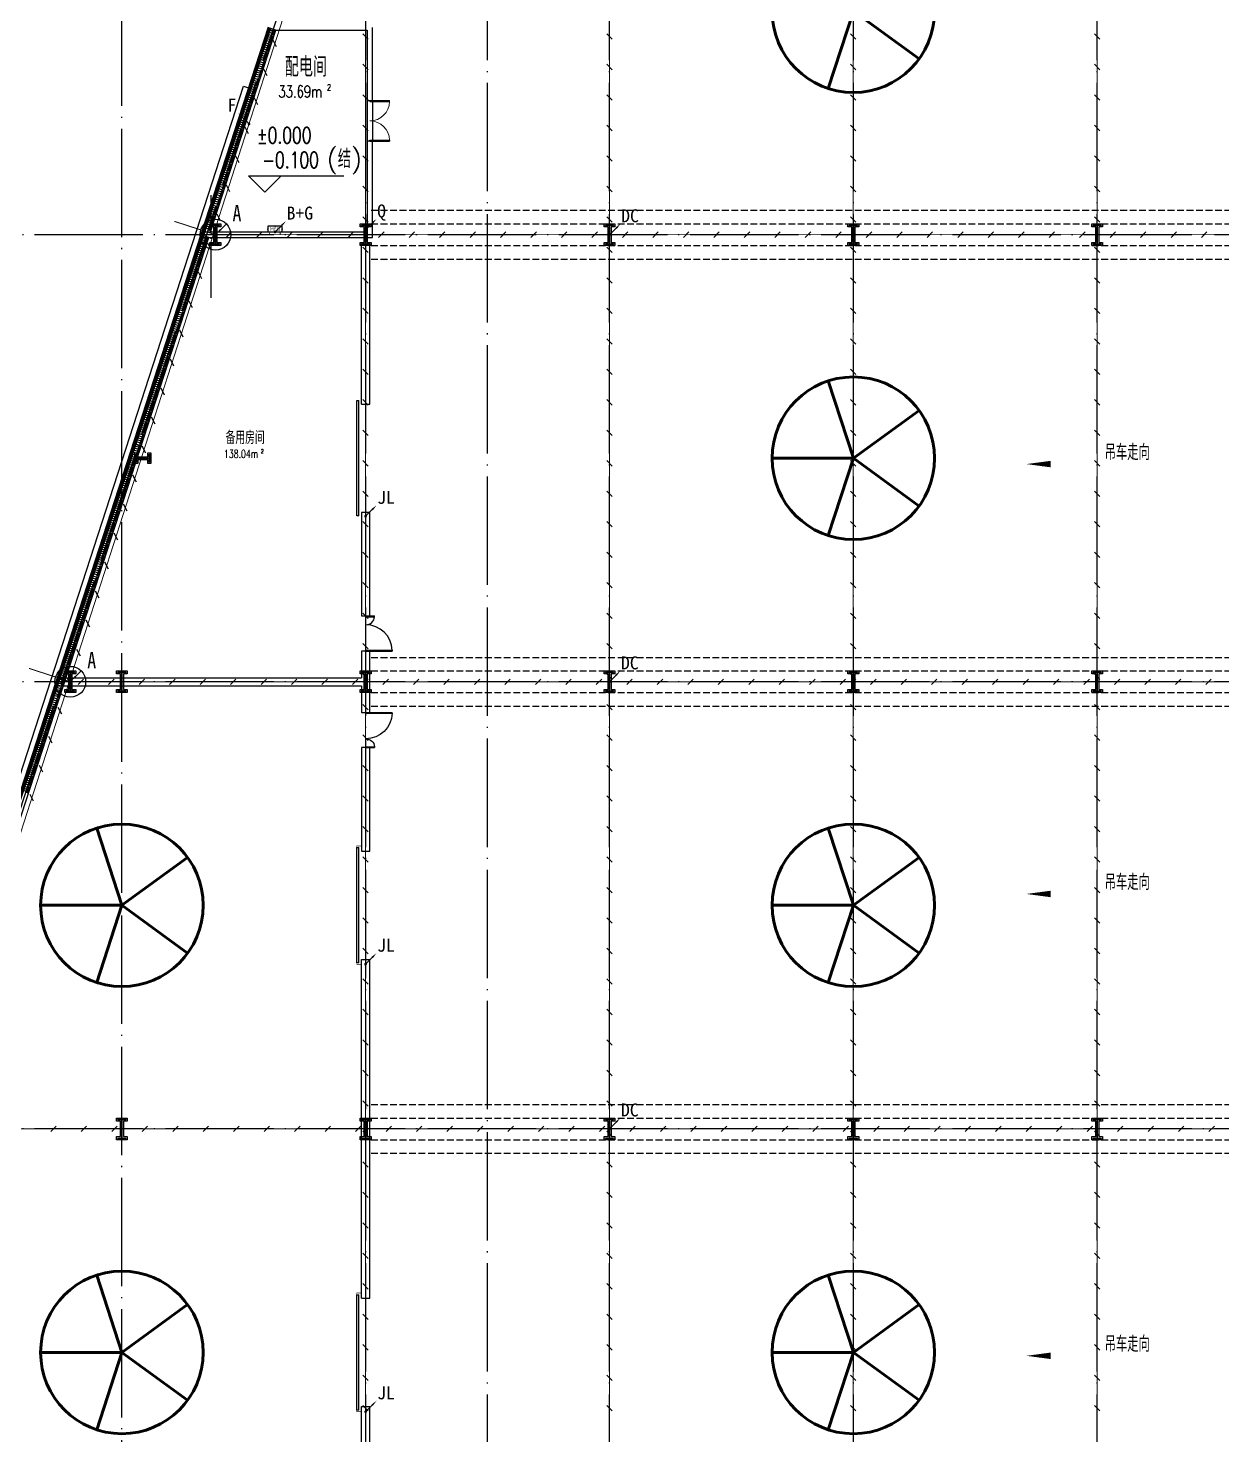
# Model space of a CAD drawing. Extents: x -1396510 to 1250330, y -1892470 to 1623980.
# Drawn here: x -276314 to -232253, y -1050904 to -998987 of the extents above; entities that cross this region are included whole.
import ezdxf
from ezdxf.enums import TextEntityAlignment as Align

# ---------------------------------------------------------------- set-up
doc = ezdxf.new("R2010")
doc.units = 0
doc.header["$LTSCALE"] = 1000
doc.header["$MEASUREMENT"] = 0
for name, pattern in [('10平面$0$DASH', [0.35, 0.25, -0.1]), ('CENTER2', [1.125, 0.75, -0.125, 0.125, -0.125]), ('DASH', [0.35, 0.25, -0.1]), ('DOTE', [2.42, 2, -0.2, 0.02, -0.2])]:
    doc.linetypes.add(name, pattern=pattern)
doc.layers.get('Defpoints').update_dxf_attribs({"color": 210})
for name, color, linetype in [('10平面$0$WINDOW', 4, 'Continuous'), ('99平面图例外参$0$A-HATCH-2', 251, 'Continuous'), ('A-AXIS-DOTE', 14, 'DOTE'), ('A-AXIS-DP', 126, 'Continuous'), ('A-HATCH-2', 251, 'Continuous'), ('A-LIN-V', 9, 'Continuous'), ('A-SFCE', 30, 'Continuous'), ('A-WINDOW', 140, 'Continuous'), ('A-防火门窗', 1, 'Continuous'), ('AS-COLN', 6, 'Continuous'), ('AS-WALL', 40, 'Continuous'), ('EQUIP-箱柜', 3, 'Continuous'), ('LWIRE', 4, 'Continuous'), ('SHTLN', 4, 'Continuous'), ('TEL_TEXT', 7, 'Continuous'), ('WIRE-接地', 4, 'Continuous'), ('WIRE-照明', 1, 'Continuous'), ('建-墙-幕', 4, 'Continuous'), ('建-房间', 7, 'Continuous'), ('建-标高', 3, 'Continuous'), ('建-箭头', 3, 'Continuous')]:
    doc.layers.add(name, color=color, linetype=linetype)
doc.layers.add('A-云线2', color=3, linetype='Continuous', plot=False)
doc.styles.add('-宋体', font='', dxfattribs={"width": 0.8})
doc.styles.add('_TEL_ATTDEF', font='GBENOR', dxfattribs={"width": 0.8, "height": 3, "bigfont": 'GBCBIG'})
doc.styles.add('_TEL_DIM', font='SIMPLEX', dxfattribs={"width": 0.8, "height": 3.5, "bigfont": 'HZTXT'})
doc.styles.add('A-AREA', font='SIMPLEX', dxfattribs={"bigfont": 'GBCBIG'})
doc.styles.add('A-STANDARD', font='SIMPLEX', dxfattribs={"bigfont": 'GBCBIG'})
doc.styles.get("Standard").update_dxf_attribs({"font": 'gbenor.shx', "bigfont": 'gbcbig.shx'})
doc.styles.add('宋体', font='')
doc.styles.get('-宋体').set_extended_font_data('SimSun')
doc.styles.get('宋体').set_extended_font_data('SimSun')

# ---------------------------------------------------------------- blocks, each defined once
blk = doc.blocks.new('nt66')
at = {"layer": 'A-HATCH-2', "color": 8}
blk.add_lwpolyline([(-195840, 766870), (-195440, 766870), (-195440, 766758), (-195586, 766758), (-195586, 766182), (-195440, 766182), (-195440, 766070), (-195840, 766070), (-195840, 766182), (-195694, 766182), (-195694, 766758), (-195840, 766758)], close=True, dxfattribs=at)
at = {"layer": 'AS-COLN'}
blk.add_lwpolyline([(-195790, 766820), (-195490, 766820), (-195490, 766808), (-195636, 766808), (-195636, 766132), (-195490, 766132), (-195490, 766120), (-195790, 766120), (-195790, 766132), (-195644, 766132), (-195644, 766808), (-195790, 766808)], close=True, dxfattribs=at)
blk = doc.blocks.new('342343243')
at = {"layer": 'A-AXIS-DP', "color": 5}
blk.add_lwpolyline([(-155704, 832070), (-155404, 832070), (-155404, 832058), (-155550, 832058), (-155550, 831582), (-155404, 831582), (-155404, 831570), (-155704, 831570), (-155704, 831582), (-155558, 831582), (-155558, 832058), (-155704, 832058), (-155704, 832070)], close=True, dxfattribs=at)
at = {"layer": 'A-HATCH-2'}
blk.add_lwpolyline([(-155754, 832120), (-155354, 832120), (-155354, 832008), (-155500, 832008), (-155500, 831632), (-155354, 831632), (-155354, 831520), (-155754, 831520), (-155754, 831632), (-155608, 831632), (-155608, 832008), (-155754, 832008)], close=True, dxfattribs=at)
blk = doc.blocks.new('33333')
for p in [(-73764, -60400), (-68214, -60400), (-59214, -60400), (-50214, -60400), (-41214, -60400), (-79117, -76900), (-77214, -76900), (-68214, -76900), (-59214, -76900), (-50214, -76900), (-41214, -76900), (-77214, -93400), (-68214, -93400), (-59214, -93400), (-50214, -93400), (-41214, -93400)]:
    blk.add_blockref('nt66', p)
at = {"layer": 'A-AXIS-DP', "rotation": 270}
blk.add_blockref('342343243', (-1103900, 542266), dxfattribs=at)
blk = doc.blocks.new('w42343')
at = {"layer": 'A-HATCH-2', "color": 8, "linetype": 'DASH'}
for p, q in [((-263654, 706970), (-128354, 706970)), ((-263654, 706470), (-128354, 706470)), ((-263654, 705670), (-128354, 705670)), ((-263654, 705170), (-128354, 705170)), ((-263654, 690470), (-128354, 690470)), ((-263654, 689970), (-128354, 689970)), ((-263654, 689170), (-128354, 689170)), ((-263654, 688670), (-128354, 688670)), ((-263654, 673970), (-128354, 673970)), ((-263654, 673470), (-128354, 673470)), ((-263654, 672670), (-128354, 672670)), ((-263654, 672170), (-128354, 672170))]:
    blk.add_line(p, q, dxfattribs=at)
blk = doc.blocks.new('w4324324')
at = {"layer": 'A-HATCH-2', "color": 0, "lineweight": 60}
for q in [(-1694760, 686605), (-1697614, 684532), (-1691907, 684532), (-1696524, 681178), (-1692997, 681178)]:
    blk.add_line((-1694760, 683605), q, dxfattribs=at)
blk.add_circle((-1694760, 683605), 3000, dxfattribs=at)
blk = doc.blocks.new('ner546')
at = {"layer": 'A-LIN-V', "color": 8}
for p in [(581780, 70256), (598280, 70256), (581780, 43256), (598280, 43256), (614780, 43256), (631280, 43256)]:
    blk.add_blockref('w4324324', p, dxfattribs=at)
blk = doc.blocks.new('3333')
at = {"layer": 'A-SFCE', "const_width": 20}
blk.add_lwpolyline([(-227064, 766320), (-227064, 766510), (-227244, 766510), (-227244, 766320)], dxfattribs=at)
blk = doc.blocks.new('10平面$0$$DorLib2D$00000002')
for p, q in [((-0.5, 0), (-0.5, 0.4875)), ((-0.475, 0.4875), (-0.5, 0.4875)), ((-0.475, 0), (-0.475, 0.4875)), ((0.475, 0), (0.475, 0.4875)), ((0.475, 0.4875), (0.5, 0.4875)), ((0.5, 0), (0.5, 0.4875)), ((-0.5, 0), (-0.475, 0)), ((0.5, 0), (0.475, 0))]:
    blk.add_line(p, q)
at = {"lineweight": 13}
for centre, start, end in [((-0.4875, 0), 0, 88.53072), ((0.4875, 0), 91.46928, 180)]:
    blk.add_arc(centre, 0.4875, start, end, dxfattribs=at)
blk = doc.blocks.new('99平面图例外参$0$$LinePat$填挖边坡')
at = {"color": 0}
for p, q in [((0, 0), (0, -1500)), ((300, 0), (300, -600))]:
    blk.add_line(p, q, dxfattribs=at)
at = {"layer": 'Defpoints', "color": 0}
blk.add_point((600, 0), dxfattribs=at)
blk = doc.blocks.new('10平面$0$$DorLib2D$00000126')
at = {"color": 0, "linetype": 'Continuous'}
for p, q in [((-0.532, 0.5), (-0.532, 0.9)), ((0.532, 0.9), (0.532, 0.5))]:
    blk.add_line(p, q, dxfattribs=at)
at = {"color": 0, "linetype": '10平面$0$DASH'}
for p, q in [((-0.532, 0.9), (0.532, 0.9)), ((-0.532, 0.5), (0.532, 0.5))]:
    blk.add_line(p, q, dxfattribs=at)
blk = doc.blocks.new('DOOR2DLIB$SYSLIB$00000123')
at = {"color": 0}
for p, q in [((0.475, -0.001), (0.475, 0.752)), ((0.475, 0.752), (0.5, 0.752)), ((0.5, -0.001), (0.5, 0.752)), ((-0.5, 0), (-0.5, 0.252)), ((-0.475, 0.252), (-0.5, 0.252)), ((-0.475, 0), (-0.475, 0.252)), ((-0.475, 0), (-0.5, 0)), ((0.475, -0.001), (0.5, -0.001))]:
    blk.add_line(p, q, dxfattribs=at)
for centre, radius, start, end in [((0.505, -0.002), 0.755, 92.2493, 179.7238), ((-0.501, 0.003), 0.251, 359.7899, 84.0974)]:
    blk.add_arc(centre, radius, start, end, dxfattribs=at)
blk = doc.blocks.new('世赫2#厂房一层0821')
at = {"layer": 'A-AXIS-DOTE', "color": 8, "ltscale": 2}
for p, q in [((12300, -89188.9), (12300, 6300)), ((21300, -87498.9), (21300, 6300)), ((25800, -87498.9), (25800, 6300)), ((30300, -87498.9), (30300, 6300)), ((39300, -87498.9), (39300, 6300)), ((48300, -87498.9), (48300, 6300)), ((163114.2, -16500), (-11095.8, -16500)), ((163114.2, -33000), (-11095.8, -33000)), ((163114.2, -49500), (-11095.8, -49500))]:
    blk.add_line(p, q, dxfattribs=at)
at = {"layer": 'A-AXIS-DOTE', "color": 8}
blk.add_line((15600, -18830), (15600, -15040), dxfattribs=at)
at = {"layer": 'A-AXIS-DOTE', "color": 8, "ltscale": 2}
blk.add_lwpolyline([(-1898.6, -69910.4), (21947.6, 3584)], dxfattribs=at)
at = {"layer": 'A-LIN-V'}
for p, q in [((15568.7, -16400), (17985.9, -8950)), ((-400, -65615.8), (15503.8, -16600)), ((21550, -31870), (21450, -31870))]:
    blk.add_line(p, q, dxfattribs=at)
blk.add_lwpolyline([(-900, -68000), (-900, -65552.5), (16794.3, -11018.4), (17079.6, -11111)], dxfattribs=at)
at = {"layer": 'A-防火门窗'}
for p, q in [((21350, -11550), (21350, -13050)), ((21550, -11550), (21550, -13050))]:
    blk.add_line(p, q, dxfattribs=at)
at = {"layer": 'AS-WALL'}
for p, q in [((17775.7, -8950), (21350, -8950)), ((21350, -8950), (21350, -11550)), ((21550, -11550), (21550, -8850)), ((21350, -11550), (21550, -11550)), ((21550, -13050), (21350, -13050)), ((21350, -13050), (21350, -16400)), ((21550, -16600), (21550, -13050)), ((15293.5, -16600), (21550, -16600)), ((15358.4, -16400), (21350, -16400)), ((21150, -22750), (21150, -16850)), ((21150, -16850), (21450, -16850)), ((21450, -22750), (21450, -16850)), ((21150, -22750), (21450, -22750)), ((21150, -26750), (21150, -30570)), ((21450, -26750), (21150, -26750)), ((21450, -30570), (21450, -26750)), ((21150, -30570), (21450, -30570)), ((21450, -31870), (21150, -31870)), ((21150, -31870), (21150, -32850)), ((21450, -33000), (21450, -31870)), ((9923.7, -33150), (21150, -33150)), ((10021, -32850), (21150, -32850)), ((21150, -33150), (21150, -34130)), ((21450, -34130), (21450, -33000)), ((21150, -34130), (21450, -34130)), ((21450, -35430), (21150, -35430)), ((21150, -35430), (21150, -39250)), ((21450, -39250), (21450, -35430)), ((21150, -39250), (21450, -39250)), ((21150, -55750), (21150, -43250)), ((21150, -43250), (21450, -43250)), ((21450, -55750), (21450, -43250)), ((21150, -55750), (21450, -55750)), ((21150, -72250), (21150, -59750)), ((21150, -59750), (21450, -59750)), ((21450, -72250), (21450, -59750))]:
    blk.add_line(p, q, dxfattribs=at)
at = {"layer": '建-墙-幕'}
for p, q in [((15225.8, -16484.6), (17708, -8834.6)), ((15257.5, -16494.9), (17739.7, -8844.9)), ((15289.2, -16505.1), (17771.4, -8855.1)), ((15321, -16515.4), (17803.1, -8865.4)), ((9872.2, -32984.6), (15225.8, -16484.6)), ((9903.9, -32994.9), (15257.5, -16494.9)), ((9935.6, -33005.1), (15289.2, -16505.1)), ((9967.3, -33015.4), (15321, -16515.4)), ((-700, -65568.4), (9872.2, -32984.6)), ((-666.7, -65573.6), (9903.9, -32994.9)), ((-633.3, -65578.9), (9935.6, -33005.1)), ((-600, -65584.2), (9967.3, -33015.4))]:
    blk.add_line(p, q, dxfattribs=at)
at = {"layer": '建-标高', "color": 8}
for p, q in [((17574.2, -14930.9), (16974.2, -14330.9)), ((16974.2, -14330.9), (20494.2, -14330.9)), ((17574.2, -14930.9), (18174.2, -14330.9))]:
    blk.add_line(p, q, dxfattribs=at)
at = {"layer": '建-箭头', "color": 8}
for points in [[(52587.2, -24966.1, 0, 0, 0), (45687.2, -24966.1, 0, 240, 0), (46587.2, -24966.1, 0, 0, 0)], [(52587.2, -40831.1, 0, 0, 0), (45687.2, -40831.1, 0, 240, 0), (46587.2, -40831.1, 0, 0, 0)], [(52587.2, -57876.1, 0, 0, 0), (45687.2, -57876.1, 0, 240, 0), (46587.2, -57876.1, 0, 0, 0)]]:
    blk.add_lwpolyline(points, format="xyseb", dxfattribs=at)
at = {"layer": '10平面$0$WINDOW'}
for name, p, xscale, yscale, zscale, rotation in [('10平面$0$$DorLib2D$00000126', (21150, -24750), -4000, -200, 200, 269.9999999997814), ('DOOR2DLIB$SYSLIB$00000123', (21300, -31220), -1300, -1300, 300, 90.00000000093488), ('DOOR2DLIB$SYSLIB$00000123', (21300, -34780), 1300, -1300, 300, 90.00000000093488), ('10平面$0$$DorLib2D$00000126', (21150, -41250), -4000, -200, 200, 269.9999999997814), ('10平面$0$$DorLib2D$00000126', (21150, -57750), -4000, -200, 200, 269.9999999997814)]:
    blk.add_blockref(name, p, dxfattribs=dict(at, xscale=xscale, yscale=yscale, zscale=zscale, rotation=rotation))
at = {"layer": '99平面图例外参$0$A-HATCH-2', "color": 203, "yscale": 0.1333333333333333, "zscale": 0.1333333333333333}
for p, xscale, rotation in [((17861.3, -9334), 0.1345763054429145, 252.0237134181385), ((17886.2, -9257.2), 0.1345763054429145, 252.0237134181385), ((17911.2, -9180.4), 0.1345763054429145, 252.0237134181385), ((17936.1, -9103.6), 0.1345763054429145, 252.0237134181385), ((17961, -9026.8), 0.1345763054429145, 252.0237134181385), ((17985.9, -8950), 0.1345763054429145, 252.0237134181385), ((17686.9, -9871.6), 0.1345763054429145, 252.0237134181385), ((17711.8, -9794.8), 0.1345763054429145, 252.0237134181385), ((17736.7, -9718), 0.1345763054429145, 252.0237134181385), ((17761.6, -9641.2), 0.1345763054429145, 252.0237134181385), ((17786.6, -9564.4), 0.1345763054429145, 252.0237134181385), ((17811.5, -9487.6), 0.1345763054429145, 252.0237134181385), ((17836.4, -9410.8), 0.1345763054429145, 252.0237134181385), ((17512.4, -10409.3), 0.1345763054429145, 252.0237134181385), ((17537.4, -10332.5), 0.1345763054429145, 252.0237134181385), ((17562.3, -10255.7), 0.1345763054429145, 252.0237134181385), ((17587.2, -10178.9), 0.1345763054429145, 252.0237134181385), ((17612.1, -10102.1), 0.1345763054429145, 252.0237134181385), ((17637, -10025.3), 0.1345763054429145, 252.0237134181385), ((17662, -9948.5), 0.1345763054429145, 252.0237134181385), ((17338, -10946.9), 0.1345763054429145, 252.0237134181385), ((17362.9, -10870.1), 0.1345763054429145, 252.0237134181385), ((17387.8, -10793.3), 0.1345763054429145, 252.0237134181385), ((17412.8, -10716.5), 0.1345763054429145, 252.0237134181385), ((17437.7, -10639.7), 0.1345763054429145, 252.0237134181385), ((17462.6, -10562.9), 0.1345763054429145, 252.0237134181385), ((17487.5, -10486.1), 0.1345763054429145, 252.0237134181385), ((17188.5, -11407.7), 0.1345763054429145, 252.0237134181385), ((17213.4, -11330.9), 0.1345763054429145, 252.0237134181385), ((17238.3, -11254.1), 0.1345763054429145, 252.0237134181385), ((17263.2, -11177.3), 0.1345763054429145, 252.0237134181385), ((17288.2, -11100.5), 0.1345763054429145, 252.0237134181385), ((17313.1, -11023.7), 0.1345763054429145, 252.0237134181385), ((17014, -11945.4), 0.1345763054429145, 252.0237134181385), ((17039, -11868.6), 0.1345763054429145, 252.0237134181385), ((17063.9, -11791.8), 0.1345763054429145, 252.0237134181385), ((17088.8, -11714.9), 0.1345763054429145, 252.0237134181385), ((17113.7, -11638.1), 0.1345763054429145, 252.0237134181385), ((17138.6, -11561.3), 0.1345763054429145, 252.0237134181385), ((17163.6, -11484.5), 0.1345763054429145, 252.0237134181385), ((16839.6, -12483), 0.1345763054429145, 252.0237134181385), ((16864.5, -12406.2), 0.1345763054429145, 252.0237134181385), ((16889.4, -12329.4), 0.1345763054429145, 252.0237134181385), ((16914.4, -12252.6), 0.1345763054429145, 252.0237134181385), ((16939.3, -12175.8), 0.1345763054429145, 252.0237134181385), ((16964.2, -12099), 0.1345763054429145, 252.0237134181385), ((16989.1, -12022.2), 0.1345763054429145, 252.0237134181385), ((16665.2, -13020.6), 0.1345763054429145, 252.0237134181385), ((16690.1, -12943.8), 0.1345763054429145, 252.0237134181385), ((16715, -12867), 0.1345763054429145, 252.0237134181385), ((16739.9, -12790.2), 0.1345763054429145, 252.0237134181385), ((16764.8, -12713.4), 0.1345763054429145, 252.0237134181385), ((16789.8, -12636.6), 0.1345763054429145, 252.0237134181385), ((16814.7, -12559.8), 0.1345763054429145, 252.0237134181385), ((16490.7, -13558.2), 0.1345763054429145, 252.0237134181385), ((16515.6, -13481.4), 0.1345763054429145, 252.0237134181385), ((16540.6, -13404.6), 0.1345763054429145, 252.0237134181385), ((16565.5, -13327.8), 0.1345763054429145, 252.0237134181385), ((16590.4, -13251), 0.1345763054429145, 252.0237134181385), ((16615.3, -13174.2), 0.1345763054429145, 252.0237134181385), ((16640.2, -13097.4), 0.1345763054429145, 252.0237134181385), ((16341.2, -14019.1), 0.1345763054429145, 252.0237134181385), ((16366.1, -13942.3), 0.1345763054429145, 252.0237134181385), ((16391, -13865.5), 0.1345763054429145, 252.0237134181385), ((16416, -13788.7), 0.1345763054429145, 252.0237134181385), ((16440.9, -13711.9), 0.1345763054429145, 252.0237134181385), ((16465.8, -13635.1), 0.1345763054429145, 252.0237134181385), ((16166.8, -14556.7), 0.1345763054429145, 252.0237134181385), ((16191.7, -14479.9), 0.1345763054429145, 252.0237134181385), ((16216.6, -14403.1), 0.1345763054429145, 252.0237134181385), ((16241.5, -14326.3), 0.1345763054429145, 252.0237134181385), ((16266.4, -14249.5), 0.1345763054429145, 252.0237134181385), ((16291.4, -14172.7), 0.1345763054429145, 252.0237134181385), ((16316.3, -14095.9), 0.1345763054429145, 252.0237134181385), ((15992.3, -15094.3), 0.1345763054429145, 252.0237134181385), ((16017.2, -15017.5), 0.1345763054429145, 252.0237134181385), ((16042.2, -14940.7), 0.1345763054429145, 252.0237134181385), ((16067.1, -14863.9), 0.1345763054429145, 252.0237134181385), ((16092, -14787.1), 0.1345763054429145, 252.0237134181385), ((16116.9, -14710.3), 0.1345763054429145, 252.0237134181385), ((16141.8, -14633.5), 0.1345763054429145, 252.0237134181385), ((15817.9, -15632), 0.1345763054429145, 252.0237134181385), ((15842.8, -15555.2), 0.1345763054429145, 252.0237134181385), ((15867.7, -15478.4), 0.1345763054429145, 252.0237134181385), ((15892.6, -15401.5), 0.1345763054429145, 252.0237134181385), ((15917.6, -15324.7), 0.1345763054429145, 252.0237134181385), ((15942.5, -15247.9), 0.1345763054429145, 252.0237134181385), ((15967.4, -15171.1), 0.1345763054429145, 252.0237134181385), ((15668.4, -16092.8), 0.1345763054429145, 252.0237134181385), ((15693.3, -16016), 0.1345763054429145, 252.0237134181385), ((15718.2, -15939.2), 0.1345763054429145, 252.0237134181385), ((15743.1, -15862.4), 0.1345763054429145, 252.0237134181385), ((15768, -15785.6), 0.1345763054429145, 252.0237134181385), ((15793, -15708.8), 0.1345763054429145, 252.0237134181385), ((15503.8, -16600), 0.133362719495067, 252.0237134181384), ((15593.6, -16323.2), 0.1345763054429145, 252.0237134181385), ((15618.5, -16246.4), 0.1345763054429145, 252.0237134181385), ((15643.4, -16169.6), 0.1345763054429145, 252.0237134181385), ((15330.9, -17132.8), 0.133362719495067, 252.0237134181384), ((15355.6, -17056.7), 0.133362719495067, 252.0237134181384), ((15380.3, -16980.6), 0.133362719495067, 252.0237134181384), ((15405, -16904.4), 0.133362719495067, 252.0237134181384), ((15429.7, -16828.3), 0.133362719495067, 252.0237134181384), ((15454.4, -16752.2), 0.133362719495067, 252.0237134181384), ((15479.1, -16676.1), 0.133362719495067, 252.0237134181384), ((15158, -17665.6), 0.133362719495067, 252.0237134181384), ((15182.7, -17589.4), 0.133362719495067, 252.0237134181384), ((15207.4, -17513.3), 0.133362719495067, 252.0237134181384), ((15232.1, -17437.2), 0.133362719495067, 252.0237134181384), ((15256.8, -17361.1), 0.133362719495067, 252.0237134181384), ((15281.5, -17285), 0.133362719495067, 252.0237134181384), ((15306.2, -17208.9), 0.133362719495067, 252.0237134181384), ((14985.2, -18198.3), 0.133362719495067, 252.0237134181384), ((15009.9, -18122.2), 0.133362719495067, 252.0237134181384), ((15034.6, -18046.1), 0.133362719495067, 252.0237134181384), ((15059.3, -17970), 0.133362719495067, 252.0237134181384), ((15084, -17893.9), 0.133362719495067, 252.0237134181384), ((15108.7, -17817.8), 0.133362719495067, 252.0237134181384), ((15133.3, -17741.7), 0.133362719495067, 252.0237134181384), ((14812.3, -18731.1), 0.133362719495067, 252.0237134181384), ((14837, -18655), 0.133362719495067, 252.0237134181384), ((14861.7, -18578.9), 0.133362719495067, 252.0237134181384), ((14886.4, -18502.8), 0.133362719495067, 252.0237134181384), ((14911.1, -18426.7), 0.133362719495067, 252.0237134181384), ((14935.8, -18350.6), 0.133362719495067, 252.0237134181384), ((14960.5, -18274.5), 0.133362719495067, 252.0237134181384), ((14639.4, -19263.9), 0.133362719495067, 252.0237134181384), ((14664.1, -19187.8), 0.133362719495067, 252.0237134181384), ((14688.8, -19111.7), 0.133362719495067, 252.0237134181384), ((14713.5, -19035.6), 0.133362719495067, 252.0237134181384), ((14738.2, -18959.5), 0.133362719495067, 252.0237134181384), ((14762.9, -18883.3), 0.133362719495067, 252.0237134181384), ((14787.6, -18807.2), 0.133362719495067, 252.0237134181384), ((14491.3, -19720.6), 0.133362719495067, 252.0237134181384), ((14516, -19644.5), 0.133362719495067, 252.0237134181384), ((14540.7, -19568.3), 0.133362719495067, 252.0237134181384), ((14565.4, -19492.2), 0.133362719495067, 252.0237134181384), ((14590.1, -19416.1), 0.133362719495067, 252.0237134181384), ((14614.7, -19340), 0.133362719495067, 252.0237134181384), ((14318.4, -20253.4), 0.133362719495067, 252.0237134181384), ((14343.1, -20177.2), 0.133362719495067, 252.0237134181384), ((14367.8, -20101.1), 0.133362719495067, 252.0237134181384), ((14392.5, -20025), 0.133362719495067, 252.0237134181384), ((14417.2, -19948.9), 0.133362719495067, 252.0237134181384), ((14441.9, -19872.8), 0.133362719495067, 252.0237134181384), ((14466.6, -19796.7), 0.133362719495067, 252.0237134181384), ((14145.5, -20786.1), 0.133362719495067, 252.0237134181384), ((14170.2, -20710), 0.133362719495067, 252.0237134181384), ((14194.9, -20633.9), 0.133362719495067, 252.0237134181384), ((14219.6, -20557.8), 0.133362719495067, 252.0237134181384), ((14244.3, -20481.7), 0.133362719495067, 252.0237134181384), ((14269, -20405.6), 0.133362719495067, 252.0237134181384), ((14293.7, -20329.5), 0.133362719495067, 252.0237134181384), ((13972.7, -21318.9), 0.133362719495067, 252.0237134181384), ((13997.4, -21242.8), 0.133362719495067, 252.0237134181384), ((14022.1, -21166.7), 0.133362719495067, 252.0237134181384), ((14046.8, -21090.6), 0.133362719495067, 252.0237134181384), ((14071.5, -21014.5), 0.133362719495067, 252.0237134181384), ((14096.1, -20938.4), 0.133362719495067, 252.0237134181384), ((14120.8, -20862.2), 0.133362719495067, 252.0237134181384), ((13799.8, -21851.7), 0.133362719495067, 252.0237134181384), ((13824.5, -21775.6), 0.133362719495067, 252.0237134181384), ((13849.2, -21699.5), 0.133362719495067, 252.0237134181384), ((13873.9, -21623.4), 0.133362719495067, 252.0237134181384), ((13898.6, -21547.2), 0.133362719495067, 252.0237134181384), ((13923.3, -21471.1), 0.133362719495067, 252.0237134181384), ((13948, -21395), 0.133362719495067, 252.0237134181384), ((13626.9, -22384.5), 0.133362719495067, 252.0237134181384), ((13651.6, -22308.4), 0.133362719495067, 252.0237134181384), ((13676.3, -22232.3), 0.133362719495067, 252.0237134181384), ((13701, -22156.1), 0.133362719495067, 252.0237134181384), ((13725.7, -22080), 0.133362719495067, 252.0237134181384), ((13750.4, -22003.9), 0.133362719495067, 252.0237134181384), ((13775.1, -21927.8), 0.133362719495067, 252.0237134181384), ((13478.8, -22841.1), 0.133362719495067, 252.0237134181384), ((13503.5, -22765), 0.133362719495067, 252.0237134181384), ((13528.2, -22688.9), 0.133362719495067, 252.0237134181384), ((13552.8, -22612.8), 0.133362719495067, 252.0237134181384), ((13577.5, -22536.7), 0.133362719495067, 252.0237134181384), ((13602.2, -22460.6), 0.133362719495067, 252.0237134181384), ((13305.9, -23373.9), 0.133362719495067, 252.0237134181384), ((13330.6, -23297.8), 0.133362719495067, 252.0237134181384), ((13355.3, -23221.7), 0.133362719495067, 252.0237134181384), ((13380, -23145.6), 0.133362719495067, 252.0237134181384), ((13404.7, -23069.5), 0.133362719495067, 252.0237134181384), ((13429.4, -22993.4), 0.133362719495067, 252.0237134181384), ((13454.1, -22917.3), 0.133362719495067, 252.0237134181384), ((13133, -23906.7), 0.133362719495067, 252.0237134181384), ((13157.7, -23830.6), 0.133362719495067, 252.0237134181384), ((13182.4, -23754.5), 0.133362719495067, 252.0237134181384), ((13207.1, -23678.4), 0.133362719495067, 252.0237134181384), ((13231.8, -23602.3), 0.133362719495067, 252.0237134181384), ((13256.5, -23526.1), 0.133362719495067, 252.0237134181384), ((13281.2, -23450), 0.133362719495067, 252.0237134181384), ((12960.2, -24439.5), 0.133362719495067, 252.0237134181384), ((12984.9, -24363.4), 0.133362719495067, 252.0237134181384), ((13009.6, -24287.3), 0.133362719495067, 252.0237134181384), ((13034.2, -24211.2), 0.133362719495067, 252.0237134181384), ((13058.9, -24135), 0.133362719495067, 252.0237134181384), ((13083.6, -24058.9), 0.133362719495067, 252.0237134181384), ((13108.3, -23982.8), 0.133362719495067, 252.0237134181384), ((12787.3, -24972.3), 0.133362719495067, 252.0237134181384), ((12812, -24896.2), 0.133362719495067, 252.0237134181384), ((12836.7, -24820), 0.133362719495067, 252.0237134181384), ((12861.4, -24743.9), 0.133362719495067, 252.0237134181384), ((12886.1, -24667.8), 0.133362719495067, 252.0237134181384), ((12910.8, -24591.7), 0.133362719495067, 252.0237134181384), ((12935.5, -24515.6), 0.133362719495067, 252.0237134181384), ((12639.1, -25428.9), 0.133362719495067, 252.0237134181384), ((12663.8, -25352.8), 0.133362719495067, 252.0237134181384), ((12688.5, -25276.7), 0.133362719495067, 252.0237134181384), ((12713.2, -25200.6), 0.133362719495067, 252.0237134181384), ((12737.9, -25124.5), 0.133362719495067, 252.0237134181384), ((12762.6, -25048.4), 0.133362719495067, 252.0237134181384), ((12466.3, -25961.7), 0.133362719495067, 252.0237134181384), ((12491, -25885.6), 0.133362719495067, 252.0237134181384), ((12515.6, -25809.5), 0.133362719495067, 252.0237134181384), ((12540.3, -25733.4), 0.133362719495067, 252.0237134181384), ((12565, -25657.3), 0.133362719495067, 252.0237134181384), ((12589.7, -25581.2), 0.133362719495067, 252.0237134181384), ((12614.4, -25505), 0.133362719495067, 252.0237134181384), ((12293.4, -26494.5), 0.133362719495067, 252.0237134181384), ((12318.1, -26418.4), 0.133362719495067, 252.0237134181384), ((12342.8, -26342.3), 0.133362719495067, 252.0237134181384), ((12367.5, -26266.2), 0.133362719495067, 252.0237134181384), ((12392.2, -26190.1), 0.133362719495067, 252.0237134181384), ((12416.9, -26113.9), 0.133362719495067, 252.0237134181384), ((12441.6, -26037.8), 0.133362719495067, 252.0237134181384), ((12120.5, -27027.3), 0.133362719495067, 252.0237134181384), ((12145.2, -26951.2), 0.133362719495067, 252.0237134181384), ((12169.9, -26875.1), 0.133362719495067, 252.0237134181384), ((12194.6, -26798.9), 0.133362719495067, 252.0237134181384), ((12219.3, -26722.8), 0.133362719495067, 252.0237134181384), ((12244, -26646.7), 0.133362719495067, 252.0237134181384), ((12268.7, -26570.6), 0.133362719495067, 252.0237134181384), ((11947.7, -27560.1), 0.133362719495067, 252.0237134181384), ((11972.4, -27483.9), 0.133362719495067, 252.0237134181384), ((11997, -27407.8), 0.133362719495067, 252.0237134181384), ((12021.7, -27331.7), 0.133362719495067, 252.0237134181384), ((12046.4, -27255.6), 0.133362719495067, 252.0237134181384), ((12071.1, -27179.5), 0.133362719495067, 252.0237134181384), ((12095.8, -27103.4), 0.133362719495067, 252.0237134181384), ((11774.8, -28092.8), 0.133362719495067, 252.0237134181384), ((11799.5, -28016.7), 0.133362719495067, 252.0237134181384), ((11824.2, -27940.6), 0.133362719495067, 252.0237134181384), ((11848.9, -27864.5), 0.133362719495067, 252.0237134181384), ((11873.6, -27788.4), 0.133362719495067, 252.0237134181384), ((11898.3, -27712.3), 0.133362719495067, 252.0237134181384), ((11923, -27636.2), 0.133362719495067, 252.0237134181384), ((11626.6, -28549.5), 0.133362719495067, 252.0237134181384), ((11651.3, -28473.4), 0.133362719495067, 252.0237134181384), ((11676, -28397.3), 0.133362719495067, 252.0237134181384), ((11700.7, -28321.2), 0.133362719495067, 252.0237134181384), ((11725.4, -28245.1), 0.133362719495067, 252.0237134181384), ((11750.1, -28169), 0.133362719495067, 252.0237134181384), ((11453.7, -29082.3), 0.133362719495067, 252.0237134181384), ((11478.4, -29006.2), 0.133362719495067, 252.0237134181384), ((11503.1, -28930.1), 0.133362719495067, 252.0237134181384), ((11527.8, -28854), 0.133362719495067, 252.0237134181384), ((11552.5, -28777.8), 0.133362719495067, 252.0237134181384), ((11577.2, -28701.7), 0.133362719495067, 252.0237134181384), ((11601.9, -28625.6), 0.133362719495067, 252.0237134181384), ((11280.9, -29615.1), 0.133362719495067, 252.0237134181384), ((11305.6, -29539), 0.133362719495067, 252.0237134181384), ((11330.3, -29462.8), 0.133362719495067, 252.0237134181384), ((11355, -29386.7), 0.133362719495067, 252.0237134181384), ((11379.7, -29310.6), 0.133362719495067, 252.0237134181384), ((11404.4, -29234.5), 0.133362719495067, 252.0237134181384), ((11429.1, -29158.4), 0.133362719495067, 252.0237134181384), ((11108, -30147.9), 0.133362719495067, 252.0237134181384), ((11132.7, -30071.7), 0.133362719495067, 252.0237134181384), ((11157.4, -29995.6), 0.133362719495067, 252.0237134181384), ((11182.1, -29919.5), 0.133362719495067, 252.0237134181384), ((11206.8, -29843.4), 0.133362719495067, 252.0237134181384), ((11231.5, -29767.3), 0.133362719495067, 252.0237134181384), ((11256.2, -29691.2), 0.133362719495067, 252.0237134181384), ((10935.1, -30680.6), 0.133362719495067, 252.0237134181384), ((10959.8, -30604.5), 0.133362719495067, 252.0237134181384), ((10984.5, -30528.4), 0.133362719495067, 252.0237134181384), ((11009.2, -30452.3), 0.133362719495067, 252.0237134181384), ((11033.9, -30376.2), 0.133362719495067, 252.0237134181384), ((11058.6, -30300.1), 0.133362719495067, 252.0237134181384), ((11083.3, -30224), 0.133362719495067, 252.0237134181384), ((10787, -31137.3), 0.133362719495067, 252.0237134181384), ((10811.7, -31061.2), 0.133362719495067, 252.0237134181384), ((10836.4, -30985.1), 0.133362719495067, 252.0237134181384), ((10861.1, -30909), 0.133362719495067, 252.0237134181384), ((10885.8, -30832.9), 0.133362719495067, 252.0237134181384), ((10910.5, -30756.7), 0.133362719495067, 252.0237134181384), ((10614.1, -31670.1), 0.133362719495067, 252.0237134181384), ((10638.8, -31594), 0.133362719495067, 252.0237134181384), ((10663.5, -31517.9), 0.133362719495067, 252.0237134181384), ((10688.2, -31441.7), 0.133362719495067, 252.0237134181384), ((10712.9, -31365.6), 0.133362719495067, 252.0237134181384), ((10737.6, -31289.5), 0.133362719495067, 252.0237134181384), ((10762.3, -31213.4), 0.133362719495067, 252.0237134181384), ((10441.2, -32202.9), 0.133362719495067, 252.0237134181384), ((10465.9, -32126.7), 0.133362719495067, 252.0237134181384), ((10490.6, -32050.6), 0.133362719495067, 252.0237134181384), ((10515.3, -31974.5), 0.133362719495067, 252.0237134181384), ((10540, -31898.4), 0.133362719495067, 252.0237134181384), ((10564.7, -31822.3), 0.133362719495067, 252.0237134181384), ((10589.4, -31746.2), 0.133362719495067, 252.0237134181384), ((10268.4, -32735.6), 0.133362719495067, 252.0237134181384), ((10293.1, -32659.5), 0.133362719495067, 252.0237134181384), ((10317.8, -32583.4), 0.133362719495067, 252.0237134181384), ((10342.5, -32507.3), 0.133362719495067, 252.0237134181384), ((10367.2, -32431.2), 0.133362719495067, 252.0237134181384), ((10391.9, -32355.1), 0.133362719495067, 252.0237134181384), ((10416.5, -32279), 0.133362719495067, 252.0237134181384), ((10095.5, -33268.4), 0.133362719495067, 252.0237134181384), ((10120.2, -33192.3), 0.133362719495067, 252.0237134181384), ((10144.9, -33116.2), 0.133362719495067, 252.0237134181384), ((10169.6, -33040.1), 0.133362719495067, 252.0237134181384), ((10194.3, -32964), 0.133362719495067, 252.0237134181384), ((10219, -32887.9), 0.133362719495067, 252.0237134181384), ((10243.7, -32811.8), 0.133362719495067, 252.0237134181384), ((9922.6, -33801.2), 0.133362719495067, 252.0237134181384), ((9947.3, -33725.1), 0.133362719495067, 252.0237134181384), ((9972, -33649), 0.133362719495067, 252.0237134181384), ((9996.7, -33572.9), 0.133362719495067, 252.0237134181384), ((10021.4, -33496.8), 0.133362719495067, 252.0237134181384), ((10046.1, -33420.6), 0.133362719495067, 252.0237134181384), ((10070.8, -33344.5), 0.133362719495067, 252.0237134181384), ((9774.5, -34257.9), 0.133362719495067, 252.0237134181384), ((9799.2, -34181.8), 0.133362719495067, 252.0237134181384), ((9823.9, -34105.6), 0.133362719495067, 252.0237134181384), ((9848.6, -34029.5), 0.133362719495067, 252.0237134181384), ((9873.2, -33953.4), 0.133362719495067, 252.0237134181384), ((9897.9, -33877.3), 0.133362719495067, 252.0237134181384), ((9601.6, -34790.7), 0.133362719495067, 252.0237134181384), ((9626.3, -34714.5), 0.133362719495067, 252.0237134181384), ((9651, -34638.4), 0.133362719495067, 252.0237134181384), ((9675.7, -34562.3), 0.133362719495067, 252.0237134181384), ((9700.4, -34486.2), 0.133362719495067, 252.0237134181384), ((9725.1, -34410.1), 0.133362719495067, 252.0237134181384), ((9749.8, -34334), 0.133362719495067, 252.0237134181384), ((9428.7, -35323.4), 0.133362719495067, 252.0237134181384), ((9453.4, -35247.3), 0.133362719495067, 252.0237134181384), ((9478.1, -35171.2), 0.133362719495067, 252.0237134181384), ((9502.8, -35095.1), 0.133362719495067, 252.0237134181384), ((9527.5, -35019), 0.133362719495067, 252.0237134181384), ((9552.2, -34942.9), 0.133362719495067, 252.0237134181384), ((9576.9, -34866.8), 0.133362719495067, 252.0237134181384), ((9255.9, -35856.2), 0.133362719495067, 252.0237134181384), ((9280.6, -35780.1), 0.133362719495067, 252.0237134181384), ((9305.3, -35704), 0.133362719495067, 252.0237134181384), ((9330, -35627.9), 0.133362719495067, 252.0237134181384), ((9354.6, -35551.8), 0.133362719495067, 252.0237134181384), ((9379.3, -35475.7), 0.133362719495067, 252.0237134181384), ((9404, -35399.5), 0.133362719495067, 252.0237134181384), ((9083, -36389), 0.133362719495067, 252.0237134181384), ((9107.7, -36312.9), 0.133362719495067, 252.0237134181384), ((9132.4, -36236.8), 0.133362719495067, 252.0237134181384), ((9157.1, -36160.7), 0.133362719495067, 252.0237134181384), ((9181.8, -36084.5), 0.133362719495067, 252.0237134181384), ((9206.5, -36008.4), 0.133362719495067, 252.0237134181384), ((9231.2, -35932.3), 0.133362719495067, 252.0237134181384), ((8910.1, -36921.8), 0.133362719495067, 252.0237134181384), ((8934.8, -36845.7), 0.133362719495067, 252.0237134181384), ((8959.5, -36769.6), 0.133362719495067, 252.0237134181384), ((8984.2, -36693.4), 0.133362719495067, 252.0237134181384), ((9008.9, -36617.3), 0.133362719495067, 252.0237134181384), ((9033.6, -36541.2), 0.133362719495067, 252.0237134181384), ((9058.3, -36465.1), 0.133362719495067, 252.0237134181384), ((8860.7, -37074), 0.133362719495067, 252.0237134181384), ((8885.4, -36997.9), 0.133362719495067, 252.0237134181384)]:
    blk.add_blockref('99平面图例外参$0$$LinePat$填挖边坡', p, dxfattribs=dict(at, xscale=xscale, rotation=rotation))
at = {"layer": 'A-LIN-V', "color": 8, "rotation": 90.00000000000001}
blk.add_blockref('ner546', (766160.7, 1055230), dxfattribs=at)
at = {"layer": 'A-SFCE'}
for p in [(248204.2, -805570), (248204.2, -822070)]:
    blk.add_blockref('3333', p, dxfattribs=at)
at = {"layer": 'A-SFCE', "xscale": -1, "rotation": 180}
for p in [(248214.2, 723070), (248204.2, 706570)]:
    blk.add_blockref('3333', p, dxfattribs=at)
at = {"layer": 'A-WINDOW'}
for name in ['33333', 'w42343']:
    blk.add_blockref(name, (285154.2, -722570), dxfattribs=at)
at = {"layer": 'A-防火门窗', "xscale": 1500, "yscale": 1500, "zscale": 199.9999999999998, "rotation": 269.9999999997816}
blk.add_blockref('10平面$0$$DorLib2D$00000002', (21450, -12300), dxfattribs=at)
at = {"layer": 'A-防火门窗', "color": 8, "style": 'A-AREA'}
blk.add_text('配电间', height=723.4, dxfattribs=at).set_placement((18310.1, -10670))
at = {"layer": 'A-防火门窗', "color": 8, "style": 'A-AREA', "width": 0.705882}
for s, height, p in [('33.69m', 446.25, (18071.7, -11437.8)), ('2', 223.1, (19871.7, -11175.3))]:
    blk.add_text(s, height=height, dxfattribs=at).set_placement(p)
at = {"layer": '建-房间', "color": 8, "style": 'A-AREA'}
blk.add_text('备用房间', height=482.27, dxfattribs=at).set_placement((16125.5, -24228.6))
at = {"layer": '建-房间', "color": 8, "style": 'A-AREA', "width": 0.705882}
for s, height, p in [('138.04m', 297.5, (16067.4, -24740.4)), ('2', 148.8, (17427.4, -24565.4))]:
    blk.add_text(s, height=height, dxfattribs=at).set_placement(p)
at = {"layer": '建-标高', "color": 7, "style": 'A-STANDARD', "width": 0.705882}
for s, p in [('%%P0.000', (17284.2, -13130)), ('-0.100', (17484.2, -14040))]:
    blk.add_text(s, height=595, dxfattribs=at).set_placement(p)
at = {"layer": '建-标高', "color": 7, "style": 'A-STANDARD'}
blk.add_text('(结)', height=675.18, dxfattribs=at).set_placement((19864.2, -14040))
at = {"layer": '建-箭头', "color": 7, "style": 'A-STANDARD'}
for p in [(48574.8, -24819.2), (48574.8, -40684.2), (48574.8, -57729.2)]:
    blk.add_text('吊车走向', height=578.72, dxfattribs=at).set_placement(p)
blk = doc.blocks.new('$TelecSys$00000008')
blk.add_line((0.4, 0.4), (-0.4, -0.4))
blk = doc.blocks.new('$TelecSys$00000078')
for p, q in [((0.1, 0.1), (0.1, 0.1)), ((1.15, 1.15), (0.55, 0.55)), ((-0.1, -0.1), (-0.1, -0.1))]:
    blk.add_line(p, q)
at = {"const_width": 0.142}
blk.add_lwpolyline([(-0.07, 0, 1), (0.07, 0, 1)], format="xyb", close=True, dxfattribs=at)
blk.add_solid([(0.62, 0.48), (0.48, 0.62), (0.1, 0.1)])
at = {"width": 0.8, "flags": 9}
blk.add_attdef('A', (0, 0), '', height=0.00002, dxfattribs=at)
blk = doc.blocks.new('$equip$00002907')
for p, q in [((0.75, 0.6), (-0.75, 0.6)), ((-0.75, 0.6), (-0.75, 0)), ((-0.75, 0), (0.75, 0)), ((0.75, 0), (0.75, 0.6))]:
    blk.add_line(p, q)
at = {"const_width": 0.0571}
blk.add_lwpolyline([(-0.75, 0.6), (-0.75, 0), (0.75, 0), (0.75, 0.6), (-0.75, 0.6), (-0.75, 0)], dxfattribs=at)
for p in [(-0.75, 0.3), (0, 0.6), (0, 0), (0.75, 0.3)]:
    blk.add_point(p)
at = {"color": 7, "style": '_TEL_DIM'}
blk.add_attdef('$TEXT$', text='', height=0.4, dxfattribs=at).set_placement((0, 0.3), align=Align.MIDDLE_CENTER)
at = {"color": 7, "style": '_TEL_DIM', "flags": 1}
for tag in ['A', 'REMARK']:
    blk.add_attdef(tag, text='', height=0.00002, dxfattribs=at).set_placement((0, 0), align=Align.MIDDLE_CENTER)
blk = doc.blocks.new('$TelecSys$00000079')
for p, q in [((0.7, 0.7), (0, 0)), ((0.1, 0.1), (0.1, 0.1)), ((-0.1, -0.1), (-0.1, -0.1))]:
    blk.add_line(p, q)
at = {"const_width": 0.142}
blk.add_lwpolyline([(-0.07, 0, 1), (0.07, 0, 1)], format="xyb", close=True, dxfattribs=at)
blk.add_solid([(0.63, 0.77), (0.77, 0.63), (1.15, 1.15)])
at = {"width": 0.8, "flags": 9}
blk.add_attdef('A', (0, 0), '', height=0.00002, dxfattribs=at)

msp = doc.modelspace()

# ---------------------------------------------------------------- linework, layer by layer
at = {"layer": 'WIRE-接地', "linetype": 'CENTER2', "const_width": 35}
for points in [[(-263858.2, -990110), (-263858.2, -1072610)], [(-254858.2, -1072610), (-254858.2, -990110)], [(-245858.2, -990110), (-245858.2, -1072610)], [(-236858.2, -1072610), (-236858.2, -990110)], [(-266804.2, -998306), (-282787.2, -1047914)], [(-270920.1, -1006116.3), (-269400.2, -1006610)], [(-269458.2, -1006610), (-128850.2, -1006610)], [(-267400, -1006510), (-267400, -1006610)], [(-267010, -1006510), (-267010, -1006610)], [(-276280.6, -1022616.3), (-274760.7, -1023110)], [(-274760.7, -1023110), (-128850.2, -1023110)], [(-280158.2, -1039610), (-128850.2, -1039610)]]:
    msp.add_lwpolyline(points, dxfattribs=at)
at = {"layer": 'WIRE-照明', "color": 6, "linetype": 'Continuous'}
for centre in [(-269400.2, -1006610), (-274760.7, -1023110)]:
    msp.add_circle(centre, 569.2, dxfattribs=at)

# ---------------------------------------------------------------- block references
at = {"layer": 'A-云线2'}
msp.add_blockref('世赫2#厂房一层0821', (-285154.2, -990110), dxfattribs=at)
at = {"layer": 'EQUIP-箱柜'}
ref = msp.add_blockref('$equip$00002907', (-267200, -1006510), dxfattribs=dict(at, xscale=350, yscale=350, zscale=350))
ref.add_attrib('$TEXT$', 'MEB', dxfattribs={"layer": '0', "color": 7, "height": 140, "style": '_TEL_ATTDEF'}).set_placement((-267200, -1006405), align=Align.MIDDLE_CENTER)
at = {"layer": 'LWIRE', "yscale": 350, "zscale": 350}
for name, p, xscale in [('$TelecSys$00000079', (-268160.3, -1002524.7), -350), ('$TelecSys$00000078', (-269400.2, -1006610), 350), ('$TelecSys$00000078', (-274760.7, -1023110), 350)]:
    msp.add_blockref(name, p, dxfattribs=dict(at, xscale=xscale))
at = {"layer": 'LWIRE', "xscale": -350, "yscale": 350, "zscale": 350, "rotation": 270}
for p in [(-267200, -1006510), (-263858.2, -1006430), (-254850.2, -1006610), (-263858.2, -1017000), (-254858.2, -1023110), (-263858.2, -1033530), (-254858.2, -1039610), (-263858.2, -1050050)]:
    msp.add_blockref('$TelecSys$00000079', p, dxfattribs=at)
at = {"layer": 'SHTLN', "xscale": 250, "yscale": 250, "zscale": 250}
for p, rotation in [((-263858.2, -999297.5), 269.9999999999494), ((-254858.2, -999297.5), 90), ((-245858.2, -999297.5), 270), ((-236858.2, -999297.5), 90), ((-267205.8, -999552.5), 252.1418190334168), ((-263858.2, -1000422.5), 269.9999999999494), ((-254858.2, -1000422.5), 90), ((-245858.2, -1000422.5), 270), ((-236858.2, -1000422.5), 90), ((-267550.8, -1000623.3), 252.1418190334168), ((-263858.2, -1001547.5), 269.9999999999494), ((-254858.2, -1001547.5), 90), ((-245858.2, -1001547.5), 270), ((-236858.2, -1001547.5), 90), ((-267895.8, -1001694.1), 252.1418190334168), ((-268240.8, -1002764.9), 252.1418190334168), ((-263858.2, -1002672.5), 269.9999999999494), ((-254858.2, -1002672.5), 90), ((-245858.2, -1002672.5), 270), ((-236858.2, -1002672.5), 90), ((-268585.8, -1003835.7), 252.1418190334168), ((-263858.2, -1003797.5), 269.9999999999494), ((-254858.2, -1003797.5), 90), ((-245858.2, -1003797.5), 270), ((-236858.2, -1003797.5), 90), ((-268930.8, -1004906.5), 252.1418190334168), ((-263858.2, -1004922.5), 269.9999999999494), ((-254858.2, -1004922.5), 90), ((-245858.2, -1004922.5), 270), ((-236858.2, -1004922.5), 90), ((-269275.8, -1005977.3), 252.1418190334168), ((-263858.2, -1006047.5), 269.9999999999494), ((-254858.2, -1006047.5), 90), ((-245858.2, -1006047.5), 270), ((-236858.2, -1006047.5), 90), ((-269620.7, -1007048.1), 252.1418190334168), ((-263858.2, -1007172.5), 269.9999999999494), ((-254858.2, -1007172.5), 90), ((-245858.2, -1007172.5), 270), ((-236858.2, -1007172.5), 90), ((-269965.7, -1008118.9), 252.1418190334168), ((-263858.2, -1008297.5), 269.9999999999494), ((-254858.2, -1008297.5), 90), ((-245858.2, -1008297.5), 270), ((-236858.2, -1008297.5), 90), ((-270310.7, -1009189.7), 252.1418190334168), ((-263858.2, -1009422.5), 269.9999999999494), ((-254858.2, -1009422.5), 90), ((-245858.2, -1009422.5), 270), ((-236858.2, -1009422.5), 90), ((-270655.7, -1010260.5), 252.1418190334168), ((-263858.2, -1010547.5), 269.9999999999494), ((-254858.2, -1010547.5), 90), ((-245858.2, -1010547.5), 270), ((-236858.2, -1010547.5), 90), ((-271000.7, -1011331.2), 252.1418190334168), ((-263858.2, -1011672.5), 269.9999999999494), ((-254858.2, -1011672.5), 90), ((-245858.2, -1011672.5), 270), ((-236858.2, -1011672.5), 90), ((-271345.7, -1012402), 252.1418190334168), ((-263858.2, -1012797.5), 269.9999999999494), ((-254858.2, -1012797.5), 90), ((-245858.2, -1012797.5), 270), ((-236858.2, -1012797.5), 90), ((-271690.7, -1013472.8), 252.1418190334168), ((-263858.2, -1013922.5), 269.9999999999494), ((-254858.2, -1013922.5), 90), ((-245858.2, -1013922.5), 270), ((-236858.2, -1013922.5), 90), ((-272035.7, -1014543.6), 252.1418190334168), ((-263858.2, -1015047.5), 269.9999999999494), ((-254858.2, -1015047.5), 90), ((-245858.2, -1015047.5), 270), ((-236858.2, -1015047.5), 90), ((-272380.7, -1015614.4), 252.1418190334168), ((-263858.2, -1016172.5), 269.9999999999494), ((-254858.2, -1016172.5), 90), ((-245858.2, -1016172.5), 270), ((-236858.2, -1016172.5), 90), ((-272725.7, -1016685.2), 252.1418190334168), ((-263858.2, -1017297.5), 269.9999999999494), ((-254858.2, -1017297.5), 90), ((-245858.2, -1017297.5), 270), ((-236858.2, -1017297.5), 90), ((-273070.7, -1017756), 252.1418190334168), ((-263858.2, -1018422.5), 269.9999999999494), ((-254858.2, -1018422.5), 90), ((-245858.2, -1018422.5), 270), ((-236858.2, -1018422.5), 90), ((-273415.7, -1018826.8), 252.1418190334168), ((-263858.2, -1019547.5), 269.9999999999494), ((-254858.2, -1019547.5), 90), ((-245858.2, -1019547.5), 270), ((-236858.2, -1019547.5), 90), ((-273760.7, -1019897.6), 252.1418190334168), ((-263858.2, -1020672.5), 269.9999999999494), ((-254858.2, -1020672.5), 90), ((-245858.2, -1020672.5), 270), ((-236858.2, -1020672.5), 90), ((-274105.7, -1020968.4), 252.1418190334168), ((-263858.2, -1021797.5), 269.9999999999494), ((-254858.2, -1021797.5), 90), ((-245858.2, -1021797.5), 270), ((-236858.2, -1021797.5), 90), ((-274450.7, -1022039.2), 252.1418190334168), ((-274795.7, -1023110), 252.1418190334168), ((-274368, -1023110), 1.539509925772235e-07), ((-273243, -1023110), 1.539509925772235e-07), ((-272118, -1023110), 1.539509925772235e-07), ((-270993, -1023110), 1.539509925772235e-07), ((-269868, -1023110), 1.539509925772235e-07), ((-268743, -1023110), 1.539509925772235e-07), ((-267618, -1023110), 1.539509925772235e-07), ((-266493, -1023110), 1.539509925772235e-07), ((-265368, -1023110), 1.539509925772235e-07), ((-264243, -1023110), 1.539509925772235e-07), ((-263858.2, -1022922.5), 269.9999999999494), ((-263118, -1023110), 1.539509925772235e-07), ((-261993, -1023110), 1.539509925772235e-07), ((-260868, -1023110), 1.539509925772235e-07), ((-259743, -1023110), 1.539509925772235e-07), ((-258618, -1023110), 1.539509925772235e-07), ((-257493, -1023110), 1.539509925772235e-07), ((-256368, -1023110), 1.539509925772235e-07), ((-255243, -1023110), 1.539509925772235e-07), ((-254858.2, -1022922.5), 90), ((-254118, -1023110), 1.539509925772235e-07), ((-252993, -1023110), 1.539509925772235e-07), ((-251868, -1023110), 1.539509925772235e-07), ((-250743, -1023110), 1.539509925772235e-07), ((-249618, -1023110), 1.539509925772235e-07), ((-248493, -1023110), 1.539509925772235e-07), ((-247368, -1023110), 1.539509925772235e-07), ((-246243, -1023110), 1.539509925772235e-07), ((-245858.2, -1022922.5), 270), ((-245118, -1023110), 1.539509925772235e-07), ((-243993, -1023110), 1.539509925772235e-07), ((-242868, -1023110), 1.539509925772235e-07), ((-241743, -1023110), 1.539509925772235e-07), ((-240618, -1023110), 1.539509925772235e-07), ((-239493, -1023110), 1.539509925772235e-07), ((-238368, -1023110), 1.539509925772235e-07), ((-237243, -1023110), 1.539509925772235e-07), ((-236858.2, -1022922.5), 90), ((-236118, -1023110), 1.539509925772235e-07), ((-234993, -1023110), 1.539509925772235e-07), ((-233868, -1023110), 1.539509925772235e-07), ((-232743, -1023110), 1.539509925772235e-07), ((-275140.7, -1024180.8), 252.1418190334168), ((-263858.2, -1024047.5), 269.9999999999494), ((-254858.2, -1024047.5), 90), ((-245858.2, -1024047.5), 270), ((-236858.2, -1024047.5), 90), ((-275485.7, -1025251.6), 252.1418190334168), ((-263858.2, -1025172.5), 269.9999999999494), ((-254858.2, -1025172.5), 90), ((-245858.2, -1025172.5), 270), ((-236858.2, -1025172.5), 90), ((-275830.7, -1026322.4), 252.1418190334168), ((-263858.2, -1026297.5), 269.9999999999494), ((-254858.2, -1026297.5), 90), ((-245858.2, -1026297.5), 270), ((-236858.2, -1026297.5), 90), ((-276175.6, -1027393.2), 252.1418190334168), ((-263858.2, -1027422.5), 269.9999999999494), ((-254858.2, -1027422.5), 90), ((-245858.2, -1027422.5), 270), ((-236858.2, -1027422.5), 90), ((-263858.2, -1028547.5), 269.9999999999494), ((-254858.2, -1028547.5), 90), ((-245858.2, -1028547.5), 270), ((-236858.2, -1028547.5), 90), ((-263858.2, -1029672.5), 269.9999999999494), ((-254858.2, -1029672.5), 90), ((-245858.2, -1029672.5), 270), ((-236858.2, -1029672.5), 90), ((-263858.2, -1030797.5), 269.9999999999494), ((-254858.2, -1030797.5), 90), ((-245858.2, -1030797.5), 270), ((-236858.2, -1030797.5), 90), ((-263858.2, -1031922.5), 269.9999999999494), ((-254858.2, -1031922.5), 90), ((-245858.2, -1031922.5), 270), ((-236858.2, -1031922.5), 90), ((-263858.2, -1033047.5), 269.9999999999494), ((-254858.2, -1033047.5), 90), ((-245858.2, -1033047.5), 270), ((-236858.2, -1033047.5), 90), ((-263858.2, -1034172.5), 269.9999999999494), ((-254858.2, -1034172.5), 90), ((-245858.2, -1034172.5), 270), ((-236858.2, -1034172.5), 90), ((-263858.2, -1035297.5), 269.9999999999494), ((-254858.2, -1035297.5), 90), ((-245858.2, -1035297.5), 270), ((-236858.2, -1035297.5), 90), ((-263858.2, -1036422.5), 269.9999999999494), ((-254858.2, -1036422.5), 90), ((-245858.2, -1036422.5), 270), ((-236858.2, -1036422.5), 90), ((-263858.2, -1037547.5), 269.9999999999494), ((-254858.2, -1037547.5), 90), ((-245858.2, -1037547.5), 270), ((-236858.2, -1037547.5), 90), ((-263858.2, -1038672.5), 269.9999999999494), ((-254858.2, -1038672.5), 90), ((-245858.2, -1038672.5), 270), ((-236858.2, -1038672.5), 90), ((-263858.2, -1039797.5), 269.9999999999494), ((-254858.2, -1039797.5), 90), ((-245858.2, -1039797.5), 270), ((-236858.2, -1039797.5), 90), ((-263858.2, -1040922.5), 269.9999999999494), ((-254858.2, -1040922.5), 90), ((-245858.2, -1040922.5), 270), ((-236858.2, -1040922.5), 90), ((-263858.2, -1042047.5), 269.9999999999494), ((-254858.2, -1042047.5), 90), ((-245858.2, -1042047.5), 270), ((-236858.2, -1042047.5), 90), ((-263858.2, -1043172.5), 269.9999999999494), ((-254858.2, -1043172.5), 90), ((-245858.2, -1043172.5), 270), ((-236858.2, -1043172.5), 90), ((-263858.2, -1044297.5), 269.9999999999494), ((-254858.2, -1044297.5), 90), ((-245858.2, -1044297.5), 270), ((-236858.2, -1044297.5), 90), ((-263858.2, -1045422.5), 269.9999999999494), ((-254858.2, -1045422.5), 90), ((-245858.2, -1045422.5), 270), ((-236858.2, -1045422.5), 90), ((-263858.2, -1046547.5), 269.9999999999494), ((-254858.2, -1046547.5), 90), ((-245858.2, -1046547.5), 270), ((-236858.2, -1046547.5), 90), ((-263858.2, -1047672.5), 269.9999999999494), ((-254858.2, -1047672.5), 90), ((-245858.2, -1047672.5), 270), ((-236858.2, -1047672.5), 90), ((-263858.2, -1048797.5), 269.9999999999494), ((-254858.2, -1048797.5), 90), ((-245858.2, -1048797.5), 270), ((-236858.2, -1048797.5), 90), ((-263858.2, -1049922.5), 269.9999999999494), ((-254858.2, -1049922.5), 90), ((-245858.2, -1049922.5), 270), ((-236858.2, -1049922.5), 90)]:
    msp.add_blockref('$TelecSys$00000008', p, dxfattribs=dict(at, rotation=rotation))
for p in [(-268904.2, -1006610), (-267779.2, -1006610), (-266654.2, -1006610), (-265529.2, -1006610), (-264404.2, -1006610), (-263279.2, -1006610), (-262154.2, -1006610), (-261029.2, -1006610), (-259904.2, -1006610), (-258779.2, -1006610), (-257654.2, -1006610), (-256529.2, -1006610), (-255404.2, -1006610), (-254279.2, -1006610), (-253154.2, -1006610), (-252029.2, -1006610), (-250904.2, -1006610), (-249779.2, -1006610), (-248654.2, -1006610), (-247529.2, -1006610), (-246404.2, -1006610), (-245279.2, -1006610), (-244154.2, -1006610), (-243029.2, -1006610), (-241904.2, -1006610), (-240779.2, -1006610), (-239654.2, -1006610), (-238529.2, -1006610), (-237404.2, -1006610), (-236279.2, -1006610), (-235154.2, -1006610), (-234029.2, -1006610), (-232904.2, -1006610), (-275379.2, -1039610), (-274254.2, -1039610), (-273129.2, -1039610), (-272004.2, -1039610), (-270879.2, -1039610), (-269754.2, -1039610), (-268629.2, -1039610), (-267504.2, -1039610), (-266379.2, -1039610), (-265254.2, -1039610), (-264129.2, -1039610), (-263004.2, -1039610), (-261879.2, -1039610), (-260754.2, -1039610), (-259629.2, -1039610), (-258504.2, -1039610), (-257379.2, -1039610), (-256254.2, -1039610), (-255129.2, -1039610), (-254004.2, -1039610), (-252879.2, -1039610), (-251754.2, -1039610), (-250629.2, -1039610), (-249504.2, -1039610), (-248379.2, -1039610), (-247254.2, -1039610), (-246129.2, -1039610), (-245004.2, -1039610), (-243879.2, -1039610), (-242754.2, -1039610), (-241629.2, -1039610), (-240504.2, -1039610), (-239379.2, -1039610), (-238254.2, -1039610), (-237129.2, -1039610), (-236004.2, -1039610), (-234879.2, -1039610), (-233754.2, -1039610), (-232629.2, -1039610)]:
    msp.add_blockref('$TelecSys$00000008', p, dxfattribs=at)

# ---------------------------------------------------------------- texts
at = {"layer": 'TEL_TEXT', "style": '宋体'}
for s, height, p in [('F', 478.5, (-268954, -1002066.8)), ('B+G', 478.48, (-266773.6, -1006052.1)), ('Q', 478.5, (-263431.8, -1005972.1)), ('DC', 478.48, (-254423.8, -1006152.1)), ('JL', 478.48, (-263431.8, -1016542.1)), ('DC', 478.48, (-254431.8, -1022652.1)), ('JL', 478.48, (-263431.8, -1033072.1)), ('DC', 478.48, (-254431.8, -1039152.1)), ('JL', 478.48, (-263431.8, -1049592.1))]:
    msp.add_text(s, height=height, dxfattribs=at).set_placement(p)
at = {"layer": 'TEL_TEXT', "style": '-宋体', "width": 0.8}
for p in [(-268770.2, -1006111), (-274130.7, -1022611)]:
    msp.add_text('A', height=600, dxfattribs=at).set_placement(p)

doc.saveas('drawing.dxf')
